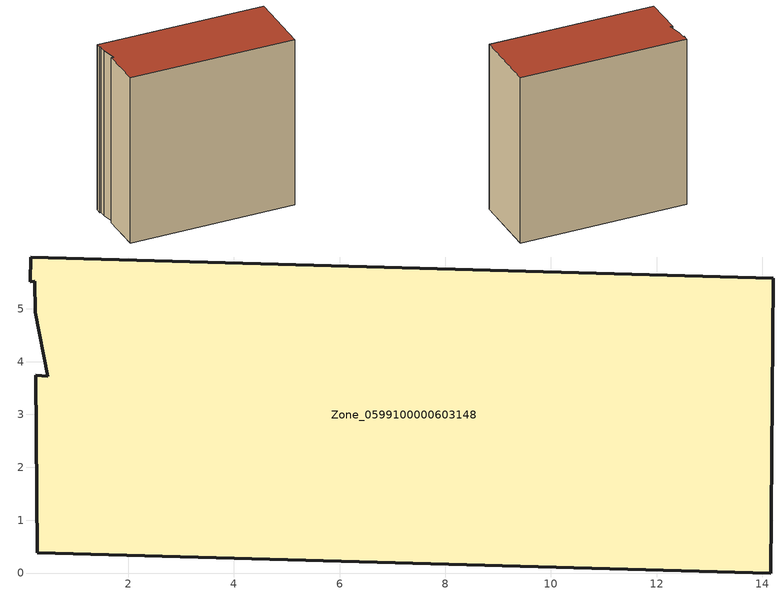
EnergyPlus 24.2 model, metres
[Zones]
Zone_0599100000603148
 floor ground (C_G): 0.24,4.94 0.24,5.52 0.15,5.51 0.16,5.98 14.21,5.58 14.16,0 0.28,0.38 0.25,3.74 0.48,3.72 z0
 wall outside (C_F): 14.16,0 14.21,5.58 0.16,5.98 0.15,5.51 0.24,5.52 0.24,4.94 0.48,3.72 0.25,3.74 0.28,0.38 14.16,0 z0:14.82
 roof outside (C_R): 0.48,3.72 0.25,3.74 0.28,0.38 14.16,0 14.21,5.58 0.16,5.98 0.15,5.51 0.24,5.52 0.24,4.94 z14.82
[BUILDING]
Pand.0599100000603148: North Axis=0; Terrain=City; Loads Convergence Tolerance Value=0.04; Temperature Convergence Tolerance Value=0.4; Solar Distribution=FullExterior; Maximum Number of Warmup Days=25; Minimum Number of Warmup Days=1
[Site:Location]
Rotterdam.The.Hague.AP_ZH_NLD Design_Conditions: Latitude=51.96; Longitude=4.45; Time Zone=1; Elevation=-4.5
[SITE:GROUNDTEMPERATURE:BUILDINGSURFACE]
18, 18, 18, 18, 18, 18, 18, 18, 18, 18, 18, 18
[MATERIAL] Thermal Absorptance=0.9; Solar Absorptance=0.7; Visible Absorptance=0.7
Name | Roughness | Thickness | Conductivity | Density | Specific Heat
G.TI.1946 | MediumSmooth | 0.15 | 1 | 540 | 1210
F.TI.1946 | Rough | 0.3 | 0.857143 | 1920 | 840
R.TI.1946 | MediumRough | 0.2 | 0.1 | 1500 | 1000
[CONSTRUCTION]
C_G: G.TI.1946
C_F: F.TI.1946
C_R: R.TI.1946
[ZONE]
Zone_0599100000603148: Type=1; Multiplier=1; Ceiling Height=Autocalculate; Volume=Autocalculate; Floor Area=autocalculate; Part of Total Floor Area=Yes
[ZONEINFILTRATION:DESIGNFLOWRATE]
Infil_Zone_0599100000603148: Zone or ZoneList or Space or SpaceList=Zone_0599100000603148; Schedule=AlwaysOn; Design Flow Rate Calculation Method=Flow/Area; Flow Rate per Floor Area=0.003; Constant Term Coefficient=1; Temperature Term Coefficient=0; Velocity Term Coefficient=0; Velocity Squared Term Coefficient=0
[HVACTEMPLATE:ZONE:IDEALLOADSAIRSYSTEM]
Zone_0599100000603148: Maximum Heating Supply Air Temperature=50; Minimum Cooling Supply Air Temperature=13; Maximum Heating Supply Air Humidity Ratio=0.0156; Minimum Cooling Supply Air Humidity Ratio=0.0077; Heating Limit=NoLimit; Cooling Limit=NoLimit; Dehumidification Control Type=ConstantSensibleHeatRatio; Cooling Sensible Heat Ratio=0.7; Dehumidification Setpoint=60; Humidification Control Type=None; Humidification Setpoint=30; Outdoor Air Method=None; Outdoor Air Flow Rate per Person=0.00944; Outdoor Air Flow Rate per Zone Floor Area=0; Outdoor Air Flow Rate per Zone=0; Demand Controlled Ventilation Type=None; Outdoor Air Economizer Type=NoEconomizer; Heat Recovery Type=None; Sensible Heat Recovery Effectiveness=0.7; Latent Heat Recovery Effectiveness=0.65
[ZONECONTROL:THERMOSTAT]
ThermostatControl_Zone_0599100000603148: Zone or ZoneList=Zone_0599100000603148; Control Type Schedule=DualSetpointControlType; Control 1=Thermostat_Zone_0599100000603148; Temperature Difference Between Cutout And Setpoint=0
[THERMOSTATSETPOINT:DUALSETPOINT]
Thermostat_Zone_0599100000603148: Heating Setpoint Temperature Schedule=HeatingSetpoint_Zone_0599100000603148; Cooling Setpoint Temperature Schedule=CoolingSetpoint_Zone_0599100000603148
[SCHEDULE:COMPACT]
HeatingSetpoint_Zone_0599100000603148: Through: 12/31, For: AllDays, Until: 24:00, 21
CoolingSetpoint_Zone_0599100000603148: Through: 12/31, For: AllDays, Until: 24:00, 24
DualSetpointControlType: Through: 12/31, For: AllDays, Until: 24:00, 4
AlwaysOn: Through: 12/31, For: AllDays, Until: 24:00, 1
